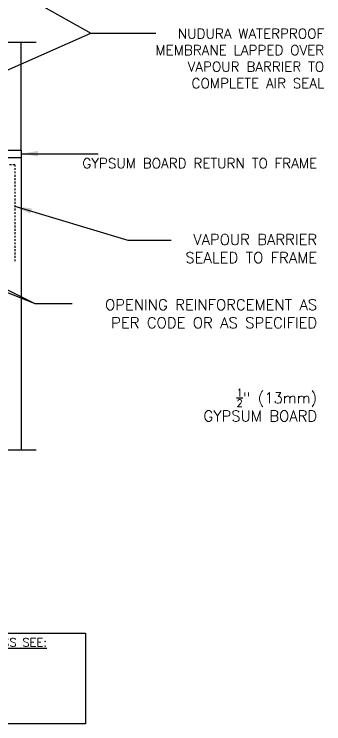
# Model space of a CAD drawing. Header units: inches. Extents: x 2869.3 to 2927.4, y 432.9 to 510.3.
# Drawn here: x 2906.78 to 2927.37, y 432.88 to 480.1 of the extents above; entities that cross this region are included whole.
import ezdxf

# ---------------------------------------------------------------- set-up
doc = ezdxf.new("R2010")
doc.units = ezdxf.units.IN
doc.header["$LTSCALE"] = 0.5
doc.header["$MEASUREMENT"] = 0
doc.linetypes.add('DASHED2', pattern=[0.375, 0.25, -0.125])
for name, color, linetype in [('HATCH', 12, 'CONTINUOUS'), ('line25', 2, 'CONTINUOUS'), ('LINE9', 9, 'CONTINUOUS'), ('TEXT', 4, 'CONTINUOUS')]:
    doc.layers.add(name, color=color, linetype=linetype)
doc.styles.add('DIM', font='romans.shx', dxfattribs={"width": 0.7})
doc.styles.get("Standard").update_dxf_attribs({"font": 'romans.shx'})
doc.dimstyles.new('ext_12', dxfattribs={"dimscale": 12, "dimtxt": 0.09375, "dimasz": 0.09375, "dimexe": 0.09375, "dimexo": 0.0625, "dimgap": 0.0625, "dimtad": 1, "dimdec": 1, "dimzin": 3, "dimdsep": 46, "dimlunit": 4, "dimtxsty": 'DIM', "dimcen": 0.09, "dimdle": 0.09375, "dimclrt": 4, "dimadec": 0, "dimazin": 0, "dimtfac": 1, "dimtdec": 1, "dimtmove": 2, "dimatfit": 3, "dimfxl": 1, "dimfrac": 2, "dimtolj": 1, "dimtzin": 0, "dimarcsym": 0})

msp = doc.modelspace()

# ---------------------------------------------------------------- linework, layer by layer
at = {"layer": 'HATCH', "color": 6, "linetype": 'DASHED2'}
for q in [(2892.1828, 470.0819), (2906.8208, 463.6382)]:
    msp.add_line((2906.8208, 470.0819), q, dxfattribs=at)
at = {"layer": 'line25', "color": 12}
msp.add_line((2907.2456, 471.0579), (2907.2456, 478.2435), dxfattribs=at)
at = {"layer": 'LINE9'}
for p, q in [((2897.1206, 478.2435), (2908.2456, 478.2435)), ((2893.2457, 471.0579), (2907.2456, 471.0579)), ((2907.2456, 471.0579), (2907.2456, 451.1052)), ((2893.1828, 470.5579), (2907.2456, 470.5579)), ((2897.1206, 451.1052), (2908.2456, 451.1052))]:
    msp.add_line(p, q, dxfattribs=at)
at = {"layer": 'TEXT'}
msp.add_lwpolyline([(2907.162, 454.6456, 0, 0.36, 0), (2908.242, 454.6456, 0, 0, 0), (2920.7663, 454.6456, 0, 0, 0)], format="xyseb", dxfattribs=at)
msp.add_lwpolyline([(2893.8562, 438.9135), (2911.5167, 438.9135), (2911.5167, 432.8755), (2893.8562, 432.8755)], dxfattribs=at)

# ---------------------------------------------------------------- texts
for s, insert, char_height, width, attachment_point in [('{\\H0.9167x;NUDURA WATERPROOF MEMBRANE LAPPED OVER VAPOUR BARRIER TO COMPLETE AIR SEAL }', (2927.401, 477.1528), 0.72, 15.163479, 6), ('{\\H0.9167x;GYPSUM BOARD RETURN TO FRAME}', (2926.9302, 470.178), 0.72, 15.163479, 6), ('VAPOUR BARRIER SEALED TO FRAME', (2926.9302, 464.4995), 0.72, 10.53123, 6), ('OPENING REINFORCEMENT AS PER CODE OR AS SPECIFIED', (2926.9302, 460.1608), 0.72, 16.391834, 6), ('\\A1;{\\H0.7x;\\S1/2;}" (13mm) GYPSUM BOARD', (2926.9302, 454.0837), 0.72, 9.780741, 6), ('{\\LFOR ALTERNATE CORE THICKNESS SEE:\\P}E6D03\\PE8D05\\PE10D05', (2894.2316, 436.8874), 0.5625, 23.332952, 4)]:
    msp.add_mtext(s, dxfattribs=dict(at, insert=insert, char_height=char_height, width=width, attachment_point=attachment_point))

# ---------------------------------------------------------------- leaders
for points in [[(2893.1691, 489.3684), (2911.8764, 478.8347), (2916.2069, 478.8347)], [(2892.1672, 470.1044), (2911.8764, 478.8347), (2916.2069, 478.8347)], [(2907.2456, 470.8105), (2911.8939, 470.8105), (2912.3606, 470.8105)], [(2906.8208, 467.3135), (2914.3332, 465.0688), (2917.2265, 465.0688)], [(2896.9629, 465.2835), (2908.1645, 460.8447), (2910.6346, 460.8447)], [(2899.2784, 465.2835), (2908.1645, 460.8447)]]:
    msp.add_leader(points, dimstyle='ext_12', override={"dimgap": 0.0625, "dimtad": 0}, dxfattribs=at)

doc.saveas('drawing.dxf')
